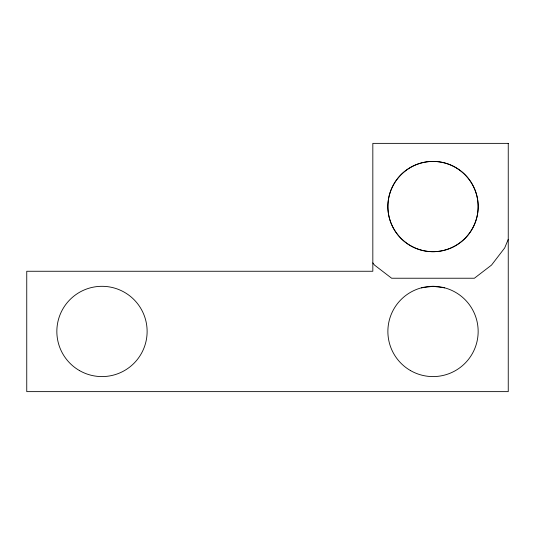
<?xml version="1.0" encoding="UTF-8"?>
<svg xmlns="http://www.w3.org/2000/svg" width="535" height="535" viewBox="0 0 535 535"><rect width="100%" height="100%" fill="white"/><g stroke="black" fill="none" stroke-linecap="round" stroke-linejoin="round"><path stroke-width="0.8" d="M508.25 239.332L504.686 247.939L491.531 265.079L474.391 278.233L391.633 278.233L374.5 265.079L372.828 262.906M421.333 287.85L433.016 286.305L444.699 287.85M508.25 143.367L372.828 143.367L372.828 271.258L26.75 271.265L26.75 391.633L508.25 391.633L508.25 143.367M410.445 370.541A45.141 45.141 0 0 0 478.156 331.446A45.141 45.141 0 0 0 410.445 292.357A45.141 45.141 0 0 0 410.445 370.541M79.414 370.541A45.141 45.141 0 0 0 147.125 331.446A45.141 45.141 0 0 0 79.414 292.357A45.141 45.141 0 0 0 79.414 370.541M410.445 245.652A45.141 45.141 0 0 0 478.156 206.557A45.141 45.141 0 0 0 410.445 167.468A45.141 45.141 0 0 0 410.445 245.652A45.141 45.141 0 0 0 478.156 206.563A45.141 45.141 0 0 0 410.445 167.468A45.141 45.141 0 0 0 410.445 245.652"/></g></svg>
